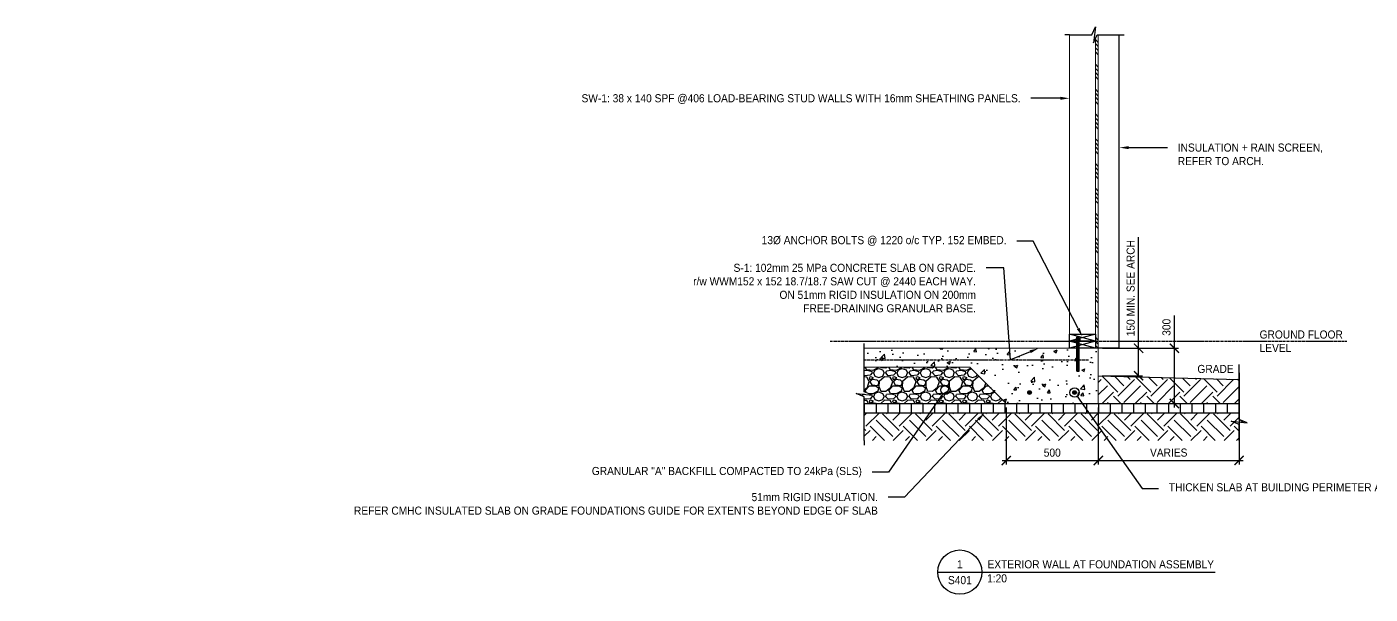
# Model space of a CAD drawing. Header units: millimetres. Extents: x -22338 to 45374, y 4851 to 17941.
# Drawn here: x 7566 to 14856, y 5961 to 9041 of the extents above; entities that cross this region are included whole.
import ezdxf
from ezdxf import colors
from ezdxf.entities.mleader import LeaderData, LeaderLine
from ezdxf.enums import TextEntityAlignment as Align
from ezdxf.math import Vec2, Vec3

# ---------------------------------------------------------------- set-up
doc = ezdxf.new("R2010")
doc.units = ezdxf.units.MM
doc.header["$LTSCALE"] = 10
for name, pattern in [('BB_HIDDEN', [3.75, 2.5, -1.25]), ('CENTER', [2, 1.25, -0.25, 0.25, -0.25]), ('HIDDEN', [0.375, 0.25, -0.125]), ('HIDDEN2', [0.1875, 0.125, -0.0625])]:
    doc.linetypes.add(name, pattern=pattern)
doc.layers.get('DEFPOINTS').update_dxf_attribs({"color": 252})
for name, color, linetype in [('S-ANNO-ARCH', 230, 'HIDDEN2'), ('S-ANNO-CROS', 30, 'Continuous'), ('S-ANNO-DIMS', 231, 'Continuous'), ('S-ANNO-PAT-STEL', 30, 'Continuous'), ('S-ANNO-PATT-MAS', 30, 'Continuous'), ('S-ANNO-SYMB', 231, 'Continuous'), ('S-ANNO-TEXT', 2, 'Continuous'), ('S-DETL-CONC', 132, 'Continuous'), ('S-DETL-REIN', 173, 'Continuous'), ('S-DETL-WOOD', 51, 'Continuous'), ('S-FSTN', 211, 'Continuous'), ('S-FSTN-H', 211, 'HIDDEN'), ('S-GRID', 1, 'CENTER')]:
    doc.layers.add(name, color=color, linetype=linetype)
doc.styles.add('BB_Standard', font='arial.ttf', dxfattribs={"width": 0.9, "height": 2.2})
doc.dimstyles.new('BB_Standard$0', dxfattribs={"dimscale": 0, "dimtxt": 2.2, "dimasz": 2.5, "dimexe": 1.1, "dimexo": 1.1, "dimgap": 1, "dimtad": 1, "dimdec": 0, "dimrnd": 0.001, "dimzin": 3, "dimdsep": 46, "dimtxsty": 'BB_Standard', "dimblk1": 'ARCHTICK', "dimblk2": 'ARCHTICK', "dimsah": 1, "dimcen": 0.09, "dimdle": 1.1, "dimclrd": 256, "dimclre": 256, "dimclrt": 256, "dimadec": 0, "dimazin": 0, "dimtfac": 1, "dimtdec": 0, "dimtofl": 0, "dimtmove": 0, "dimatfit": 3, "dimfxl": 1, "dimfrac": 2, "dimtolj": 1, "dimtzin": 0, "dimarcsym": 0})

# ---------------------------------------------------------------- blocks, each defined once
blk = doc.blocks.new('*U147')
at = {"layer": 'S-ANNO-SYMB', "color": 0}
blk.add_line((6, 0), (69.29, 0), dxfattribs=at)
blk.add_lwpolyline([(-6, 0), (6, 0)], dxfattribs=at)
blk.add_circle((0, 0), 6, dxfattribs=at)
at = {"layer": 'S-ANNO-TEXT', "style": 'BB_Standard', "width": 0.9}
for tag, p in [('NN', (0, 1)), ('S-NNN', (0, -3.29))]:
    blk.add_attdef(tag, text='', height=2.2, dxfattribs=at).set_placement(p, align=Align.CENTER)
blk.add_attdef('DRAWINGBLOCKTITLE', (7.5, 1), '', height=2.2, dxfattribs=at)
blk.add_attdef('SCALE', text='', height=2.2, dxfattribs=at).set_placement((7.39, -0.61), align=Align.TOP_LEFT)
blk = doc.blocks.new('*U130')
at = {"layer": 'S-ANNO-CROS', "color": 0}
for p, q in [((0, 6.75), (0, 8.05)), ((0, 6.75), (0, 0.7)), ((2.19, -0.24), (-2.19, 0.24)), ((-2.19, 0.24), (0, -0.7)), ((0, 0.7), (2.19, -0.24)), ((0, -0.7), (0, -6.75)), ((0, -6.75), (0, -8.05))]:
    blk.add_line(p, q, dxfattribs=at)
blk = doc.blocks.new('*U129')
at = {"layer": 'S-ANNO-CROS', "color": 0}
for p, q in [((0, 12.53), (0, 13.83)), ((0, 12.53), (0, 0.7)), ((2.19, -0.24), (-2.19, 0.24)), ((-2.19, 0.24), (0, -0.7)), ((0, 0.7), (2.19, -0.24)), ((0, -0.7), (0, -12.52)), ((0, -12.52), (0, -13.82))]:
    blk.add_line(p, q, dxfattribs=at)
blk = doc.blocks.new('*U132')
at = {"layer": 'S-ANNO-CROS', "color": 0}
for p, q in [((0, 5.03), (0, 6.33)), ((0, 5.03), (0, 0.7)), ((2.19, -0.24), (-2.19, 0.24)), ((-2.19, 0.24), (0, -0.7)), ((0, 0.7), (2.19, -0.24)), ((0, -0.7), (0, -14.34)), ((0, -14.34), (0, -15.64))]:
    blk.add_line(p, q, dxfattribs=at)
blk = doc.blocks.new('_ArchTick')
at = {"color": 0, "linetype": 'ByBlock', "const_width": 0.15}
blk.add_lwpolyline([(-0.5, -0.5), (0.5, 0.5)], dxfattribs=at)
blk = doc.blocks.new('*D139')
at = {"layer": 'DEFPOINTS', "color": 0, "transparency": 16777216}
for p in [(13380.9, 7296.1), (13793.4, 7296.1), (13380.9, 6996.1)]:
    blk.add_point(p, dxfattribs=at)
at = {"layer": 'S-ANNO-DIMS', "lineweight": -2, "transparency": 16777216}
for p, q in [((13793.4, 7296.1), (13793.4, 7473.5)), ((13402.9, 7296.1), (13815.4, 7296.1)), ((13793.4, 6974.1), (13793.4, 7296.1)), ((13402.9, 6996.1), (13815.4, 6996.1))]:
    blk.add_line(p, q, dxfattribs=at)
at = {"layer": 'S-ANNO-DIMS', "lineweight": -2, "transparency": 16777216, "xscale": 50, "yscale": 50, "zscale": 50}
for p, rotation in [((13793.4, 7296.1), 90), ((13793.4, 6996.1), 270)]:
    blk.add_blockref('_ArchTick', p, dxfattribs=dict(at, rotation=rotation))
at = {"layer": 'S-ANNO-DIMS', "transparency": 16777216, "insert": (13750.9, 7409.8), "char_height": 44, "attachment_point": 5, "rotation": 90, "style": 'BB_Standard'}
blk.add_mtext('\\A1;300', dxfattribs=at)
blk = doc.blocks.new('*D140')
at = {"layer": 'DEFPOINTS', "color": 0, "transparency": 16777216}
for p in [(12880.9, 6996.1), (13380.9, 6996.1), (13380.9, 6686.5)]:
    blk.add_point(p, dxfattribs=at)
at = {"layer": 'S-ANNO-DIMS', "lineweight": -2, "transparency": 16777216}
for p, q in [((12880.9, 6974.1), (12880.9, 6664.5)), ((13380.9, 6974.1), (13380.9, 6664.5)), ((12858.9, 6686.5), (13402.9, 6686.5))]:
    blk.add_line(p, q, dxfattribs=at)
at = {"layer": 'S-ANNO-DIMS', "lineweight": -2, "transparency": 16777216, "xscale": 50, "yscale": 50, "zscale": 50, "rotation": 180}
blk.add_blockref('_ArchTick', (12880.9, 6686.5), dxfattribs=at)
at = {"layer": 'S-ANNO-DIMS', "lineweight": -2, "transparency": 16777216, "xscale": 50, "yscale": 50, "zscale": 50}
blk.add_blockref('_ArchTick', (13380.9, 6686.5), dxfattribs=at)
at = {"layer": 'S-ANNO-DIMS', "transparency": 16777216, "insert": (13130.9, 6729), "char_height": 44, "attachment_point": 5, "style": 'BB_Standard'}
blk.add_mtext('\\A1;500', dxfattribs=at)
blk = doc.blocks.new('_DotBlank')
at = {"color": 0, "linetype": 'ByBlock', "lineweight": -2}
blk.add_line((-0.5, 0), (-1, 0), dxfattribs=at)
blk.add_circle((0, 0), 0.5, dxfattribs=at)
blk = doc.blocks.new('*U107')
at = {"layer": 'S-ANNO-CROS'}
for p, q in [((140, 38), (0, 0)), ((140, 0), (0, 38))]:
    blk.add_line(p, q, dxfattribs=at)
at = {"layer": 'S-DETL-WOOD'}
for p, q in [((0, 0), (0, 38)), ((0, 38), (140, 38)), ((140, 0), (0, 0)), ((140, 38), (140, 0))]:
    blk.add_line(p, q, dxfattribs=at)
blk = doc.blocks.new('DOT')
at = {"layer": 'S-DETL-REIN'}
blk.add_hatch(color=256, dxfattribs=at).paths.add_polyline_path([(-0.4, 0, 1), (0.4, 0, 1)])
blk.add_circle((0, 0), 0.4, dxfattribs=at)
blk = doc.blocks.new('*D138')
at = {"layer": 'DEFPOINTS', "color": 0, "transparency": 16777216}
for p in [(13380.9, 6996.1), (14144.9, 6996.1), (14144.9, 6686.5)]:
    blk.add_point(p, dxfattribs=at)
at = {"layer": 'S-ANNO-DIMS', "lineweight": -2, "transparency": 16777216}
for p, q in [((13380.9, 6974.1), (13380.9, 6664.5)), ((14144.9, 6974.1), (14144.9, 6664.5)), ((13358.9, 6686.5), (14166.9, 6686.5))]:
    blk.add_line(p, q, dxfattribs=at)
at = {"layer": 'S-ANNO-DIMS', "lineweight": -2, "transparency": 16777216, "xscale": 50, "yscale": 50, "zscale": 50, "rotation": 180}
blk.add_blockref('_ArchTick', (13380.9, 6686.5), dxfattribs=at)
at = {"layer": 'S-ANNO-DIMS', "lineweight": -2, "transparency": 16777216, "xscale": 50, "yscale": 50, "zscale": 50}
blk.add_blockref('_ArchTick', (14144.9, 6686.5), dxfattribs=at)
at = {"layer": 'S-ANNO-DIMS', "transparency": 16777216, "insert": (13762.9, 6729.3), "char_height": 44, "attachment_point": 5, "style": 'BB_Standard'}
blk.add_mtext('\\A1;VARIES', dxfattribs=at)
blk = doc.blocks.new('*D142')
at = {"layer": 'DEFPOINTS', "color": 0, "transparency": 16777216}
for p in [(13380.9, 7296.1), (13380.9, 7146.1), (13599.3, 7146.1)]:
    blk.add_point(p, dxfattribs=at)
at = {"layer": 'S-ANNO-DIMS', "lineweight": -2, "transparency": 16777216}
for p, q in [((13599.3, 7296.1), (13599.3, 7898.3)), ((13402.9, 7296.1), (13621.3, 7296.1)), ((13599.3, 7146.1), (13599.3, 7318.1)), ((13402.9, 7146.1), (13621.3, 7146.1))]:
    blk.add_line(p, q, dxfattribs=at)
at = {"layer": 'S-ANNO-DIMS', "lineweight": -2, "transparency": 16777216, "xscale": 50, "yscale": 50, "zscale": 50}
for p, rotation in [((13599.3, 7296.1), 90), ((13599.3, 7146.1), 270)]:
    blk.add_blockref('_ArchTick', p, dxfattribs=dict(at, rotation=rotation))
at = {"layer": 'S-ANNO-DIMS', "transparency": 16777216, "insert": (13556.5, 7622.2), "char_height": 44, "attachment_point": 5, "rotation": 90, "style": 'BB_Standard'}
blk.add_mtext('\\A1;150 MIN. SEE ARCH', dxfattribs=at)

msp = doc.modelspace()

# ---------------------------------------------------------------- hatches: boundary and pattern name
at = {"layer": 'S-ANNO-PATT-MAS'}
h = msp.add_hatch(dxfattribs=at)
h.set_pattern_fill('ANSI34', color=256, scale=5, angle=90)
h.set_pattern_definition([(135, (10144.24, 5255.86), (-67.352, -67.352), []), (135, (10144.24, 5278.315), (-67.352, -67.352), []), (135, (10144.24, 5300.77), (-67.352, -67.352), []), (135, (10144.24, 5323.22), (-67.352, -67.352), [])])
h.paths.add_polyline_path([(13367.4, 8981.9), (13364.9, 8976.3), (13364.9, 7296.1), (13380.9, 7296.1), (13380.9, 8997.1), (13378.9, 8997.1), (13373.9, 8997.1)])
h = msp.add_hatch(dxfattribs=at)
h.set_pattern_fill('AR-CONC', color=256, style=0)
h.set_pattern_definition([(50, (10030.24, 5255.86), (182.1847, -15.939), [19.05, -209.55]), (355, (10030.24, 5255.86), (-35.243, 191.057), [15.24, -167.641]), (100.4514, (10045.42, 5254.54), (146.941, 175.118), [16.19, -178.09]), (46.184, (10030.24, 5306.66), (271.079, -42.042), [28.575, -314.325]), (96.6356, (10052.83, 5303.16), (237.404, 247.426), [24.285, -267.136]), (351.184, (10030.24, 5306.66), (237.404, 247.426), [22.86, -251.46]), (21, (10055.64, 5293.96), (151.6144, -102.265), [19.05, -209.55]), (326, (10055.64, 5293.96), (61.802, 184.188), [15.24, -167.64]), (71.4514, (10068.28, 5285.44), (213.4164, 81.923), [16.19, -178.09]), (37.5, (10030.24, 5255.864), (3.0886, 84.555), [0, -165.608, 0, -170.18, 0, -168.275]), (7.5, (10030.24, 5255.86), (66.8197, 100.1806), [0, -97.028, 0, -161.798, 0, -64.135]), (327.5, (9973.6, 5255.864), (135.5906, -5.7287), [0, -63.5, 0, -198.12, 0, -262.89]), (317.5, (9948.2, 5255.86), (148.1292, 25.4265), [0, -82.55, 0, -131.572, 0, -186.69])])
h.paths.add_polyline_path([(12110.9, 7296.1), (12110.9, 7194.1), (12682.9, 7194.1), (12880.9, 6996.1), (13380.9, 6996.1), (13380.9, 7296.1)])
h = msp.add_hatch(dxfattribs=at)
h.set_pattern_fill('GRAVEL', color=256, scale=5, style=0)
h.set_pattern_definition([(228.0128, (10121.682, 5382.864), (-1016, -1143), [17.086, -1691.5242]), (184.96974, (10110.2524, 5370.1644), (1523.999999, 127.000007), [29.3202, -2902.7024]), (132.51045, (10081.0424, 5367.624), (1270, -1397), [20.674, -2046.736]), (267.27369, (10031.5124, 5335.8744), (127, 2540), [26.7002, -2643.322]), (292.83365, (10030.2424, 5309.2044), (-635, 1524), [26.1817, -2591.9904]), (357.27369, (10040.4024, 5285.0744), (-2540, 127), [26.7002, -2643.322]), (37.69424, (10067.0724, 5283.8044), (-1651, -1270), [35.3097, -3495.6558]), (72.25533, (10095.0124, 5305.3944), (889, 2794), [33.336, -3300.2628]), (121.42957, (10105.1724, 5337.1444), (-1016, 1651), [26.7906, -2652.2773]), (175.23636, (10091.202, 5360.004), (1397, -127), [30.5857, -1498.697]), (222.39744, (10060.7224, 5362.5444), (-1524, -1397), [39.554, -3915.8386]), (138.81407, (10157.242, 5334.604), (-889, 762), [13.5002, -1336.5283]), (171.46923, (10147.0824, 5343.4944), (1651, -254), [25.684, -2542.732]), (225, (10121.68, 5347.3), (-2e-14, -127), [17.9605, -161.6447]), (203.1986, (10112.792, 5362.544), (635, 254), [9.672, -957.531]), (291.8014, (10103.902, 5358.734), (-127, 381), [13.6783, -670.2376]), (30.96376, (10108.982, 5346.034), (381, 254), [22.216, -718.315]), (161.565, (10128.032, 5357.464), (254, -127), [16.0644, -385.545]), (16.38954, (10030.2424, 5358.7344), (1270, 381), [22.5044, -2227.9413]), (70.34618, (10051.8324, 5365.084), (-508, -1397), [18.88, -1869.1108]), (293.1986, (10128.032, 5382.864), (-254, 635), [19.344, -947.859]), (343.61046, (10135.6524, 5365.0844), (-1270, 381), [22.5044, -2227.9413]), (339.44395, (10030.242, 5279.994), (-635, 254), [21.7018, -1063.3867]), (294.77514, (10050.5624, 5272.374), (-635, 1397), [18.1836, -1800.1797]), (66.8014, (10129.302, 5255.864), (254, 635), [19.344, -947.859]), (17.35402, (10136.9224, 5273.644), (-1651, -508), [21.289, -2107.6188]), (69.44395, (10067.072, 5255.864), (-254, -635), [10.851, -1074.2376]), (101.3099, (10121.682, 5255.864), (-127, 508), [6.4757, -641.0997]), (165.9638, (10120.412, 5262.214), (381, -127), [26.1817, -497.4527]), (186.009, (10095.0124, 5268.5644), (1270, 127), [24.2633, -2402.0682]), (303.6901, (10108.982, 5334.604), (-127, 254), [18.316, -439.589]), (353.15723, (10119.1424, 5319.3644), (2159, -254), [31.9778, -3165.8005]), (60.9454, (10150.892, 5315.554), (-508, -889), [13.0754, -1294.4696]), (90, (10157.24, 5326.98), (-127, 127), [7.62, -119.38]), (120.25644, (10092.472, 5272.374), (508, -889), [17.6433, -1746.697]), (48.0128, (10083.582, 5287.614), (1016, 1143), [34.172, -1674.438]), (0, (10106.44, 5313.01), (127, 127), [33.02, -93.98]), (325.30485, (10139.4624, 5313.014), (1270, -889), [20.0805, -1987.9658]), (254.0546, (10155.972, 5301.584), (-127, -508), [18.4915, -906.0825]), (207.64598, (10150.8924, 5283.8044), (-2413, -1270), [30.1073, -2980.6232]), (175.42608, (10124.2224, 5269.8344), (-1651, 127), [31.8515, -3153.2923])])
h.paths.add_polyline_path([(12110.9, 7194.1), (12110.9, 7059.6), (12154.7, 7040.8), (12067.2, 7050.5), (12110.9, 7031.6), (12110.9, 6996.1), (12880.9, 6996.1), (12682.9, 7194.1)])
h = msp.add_hatch(dxfattribs=at)
h.set_pattern_fill('EARTH', color=256, angle=45, style=0)
h.set_pattern_definition([(45, (15888.67, -36.24), (0, 179.6051), [127, -127]), (45, (15855, -2.57), (0, 179.6051), [127, -127]), (45, (15821.32, 31.11), (0, 179.6051), [127, -127]), (135, (15821.32, 53.56), (-179.6051, 0), [127, -127]), (135, (15855, 87.23), (-179.6051, 0), [127, -127]), (135, (15888.67, 120.91), (-179.6051, 0), [127, -127])])
h.paths.add_polyline_path([(14144.9, 6996.1), (14144.9, 7126.5), (13380.9, 7146.1), (13380.9, 6996.1), (13494.9, 6996.1)])
h = msp.add_hatch(dxfattribs=at)
h.set_pattern_fill('ANSI31', color=256, scale=20, angle=45, style=0)
h.set_pattern_definition([(90, (10144.24, 5255.864), (-63.5, 0), [])])
h.paths.add_polyline_path([(12110.9, 6996.1), (14144.9, 6996.1), (14144.9, 6945.1), (12110.9, 6945.1)])
h = msp.add_hatch(dxfattribs=at)
h.set_pattern_fill('EARTH', color=256, scale=20, angle=45, style=0)
h.set_pattern_definition([(45, (10144.24, 5255.86), (0, 179.605), [127, -127]), (45, (10110.57, 5289.54), (0, 179.605), [127, -127]), (45, (10076.89, 5323.22), (0, 179.605), [127, -127]), (135, (10076.89, 5345.67), (-179.605, 0), [127, -127]), (135, (10110.57, 5379.34), (-179.605, 0), [127, -127]), (135, (10144.24, 5413.02), (-179.605, 0), [127, -127])])
h.paths.add_polyline_path([(14144.9, 6795.1), (14144.9, 6881.6), (14101.2, 6900.5), (14188.7, 6890.8), (14144.9, 6909.6), (14144.9, 6945.1), (12110.9, 6945.1), (12110.9, 6795.1)])

# ---------------------------------------------------------------- linework, layer by layer
msp.add_line((14144.9, 7162.8), (14144.9, 6945.1))
at = {"layer": 'DEFPOINTS'}
msp.add_line((13269.9, 7171.9), (13269.9, 7358.8), dxfattribs=at)
at = {"layer": 'S-ANNO-ARCH', "linetype": 'BB_HIDDEN', "ltscale": 0.1}
for q in [(13494.9, 8997.1), (13380.9, 7296.1)]:
    msp.add_line((13494.9, 7296.1), q, dxfattribs=at)
at = {"layer": 'S-ANNO-PAT-STEL'}
for p, q in [((13276.2, 7356.9), (13263.6, 7356.9)), ((13276.2, 7355.1), (13263.6, 7355.1)), ((13276.3, 7353.3), (13263.6, 7353.3)), ((13276.3, 7351.4), (13263.6, 7351.4)), ((13276.3, 7349.6), (13263.6, 7349.6)), ((13276.3, 7347.7), (13263.6, 7347.7)), ((13264.5, 7346), (13264.5, 7335.9)), ((13275.4, 7346), (13275.4, 7335.9))]:
    msp.add_line(p, q, dxfattribs=at)
for centre, radius, start, end in [((13261.7, 7342), 4.8, 55.16798, 81.61067), ((13269.9, 7327.8), 19, 73.22135, 106.77865), ((13278.2, 7342), 4.8, 98.38933, 124.83202)]:
    msp.add_arc(centre, radius, start, end, dxfattribs=at)
at = {"layer": 'S-ANNO-PATT-MAS'}
for p, q in [((13380.9, 7146.1), (14144.9, 7126.5)), ((12110.9, 6996.1), (14144.9, 6996.1)), ((12110.9, 6945.1), (14144.9, 6945.1))]:
    msp.add_line(p, q, dxfattribs=at)
at = {"layer": 'S-DETL-CONC', "lineweight": 20}
for p, q in [((13380.9, 7296.1), (12110.9, 7296.1)), ((13380.9, 6996.1), (13380.9, 7296.1)), ((12682.9, 7194.1), (12110.9, 7194.1)), ((12880.9, 6996.1), (12682.9, 7194.1)), ((12994.9, 6996.1), (13494.9, 6996.1))]:
    msp.add_line(p, q, dxfattribs=at)
at = {"layer": 'S-DETL-WOOD', "lineweight": 15}
for p, q in [((13224.9, 7334.1), (13224.9, 8997.1)), ((13364.9, 8976.3), (13364.9, 7296.1)), ((13380.9, 7296.1), (13380.9, 8997.1))]:
    msp.add_line(p, q, dxfattribs=at)
at = {"layer": 'S-FSTN'}
for p, q in [((13257.3, 7334.1), (13257.3, 7335.7)), ((13282.6, 7335.7), (13257.3, 7335.7)), ((13282.6, 7334.1), (13257.3, 7334.1)), ((13259, 7346), (13260.4, 7346.8)), ((13259, 7346), (13259, 7335.9)), ((13280.9, 7335.9), (13259, 7335.9)), ((13279.5, 7346.8), (13260.4, 7346.8)), ((13260.4, 7335.9), (13260.4, 7335.7)), ((13263.6, 7357), (13265.4, 7358.8)), ((13263.6, 7346.8), (13263.6, 7357)), ((13274.4, 7358.8), (13265.4, 7358.8)), ((13276.3, 7356.9), (13274.4, 7358.8)), ((13276.3, 7346.8), (13276.3, 7356.9)), ((13279.4, 7335.9), (13279.4, 7335.7)), ((13280.9, 7346), (13279.5, 7346.8)), ((13280.9, 7346), (13280.9, 7335.9)), ((13282.6, 7334.1), (13282.6, 7335.7)), ((13263.6, 7171.9), (13276.3, 7171.9))]:
    msp.add_line(p, q, dxfattribs=at)
at = {"layer": 'S-FSTN-H'}
for p, q in [((13263.6, 7171.9), (13263.6, 7334.1)), ((13276.3, 7171.9), (13276.3, 7334.1))]:
    msp.add_line(p, q, dxfattribs=at)
at = {"layer": 'S-GRID'}
for p, q in [((11924.9, 7334.1), (14729.9, 7334.1)), ((12110.9, 7233), (13329.9, 7233))]:
    msp.add_line(p, q, dxfattribs=at)

# ---------------------------------------------------------------- block references
at = {"layer": 'S-ANNO-CROS', "xscale": 20, "yscale": 20, "zscale": 20}
for name, p, rotation in [('*U130', (13359.9, 8997.1), 90), ('*U129', (12110.9, 7045.6), 180), ('*U132', (14144.9, 6895.6), 180)]:
    msp.add_blockref(name, p, dxfattribs=dict(at, rotation=rotation))
at = {"layer": 'S-ANNO-SYMB', "xscale": 20, "yscale": 20, "zscale": 20}
msp.add_blockref('*U147', (12629.5, 6081), dxfattribs=at).add_auto_attribs({'NN': '1', 'S-NNN': 'S401', 'DRAWINGBLOCKTITLE': 'EXTERIOR WALL AT FOUNDATION ASSEMBLY', 'SCALE': '1:20'})
at = {"layer": 'S-DETL-REIN', "xscale": 25.4, "yscale": 25.4, "zscale": 25.4}
for p in [(13007.8, 7055.5), (13251.9, 7055.5)]:
    msp.add_blockref('DOT', p, dxfattribs=at)
at = {"layer": 'S-DETL-WOOD'}
for p in [(13224.9, 7334.1), (13224.9, 7296.1)]:
    msp.add_blockref('*U107', p, dxfattribs=at)

# ---------------------------------------------------------------- texts
at = {"layer": 'S-ANNO-TEXT', "char_height": 44, "width": 536.861, "attachment_point": 4, "style": 'BB_Standard'}
for s, insert in [('GROUND FLOOR\\PLEVEL', (14256.1, 7334.1)), ('GRADE', (13918.6, 7183.3))]:
    msp.add_mtext(s, dxfattribs=dict(at, insert=insert))

# ---------------------------------------------------------------- dimensions: what is measured, and where the dimension line sits
at = {"layer": 'S-ANNO-DIMS'}
dim = msp.add_linear_dim(base=(13599.3, 7146.1), p1=(13380.9, 7296.1), p2=(13380.9, 7146.1), angle=90, text='<> MIN. SEE ARCH', dimstyle='BB_Standard$0', dxfattribs=at)
dim.commit()
dim.dimension.update_dxf_attribs({"geometry": '*D142', "text_midpoint": (13599.3, 7622.2), "dimtype": 160})
dim = msp.add_linear_dim(base=(13793.4, 7296.1), p1=(13380.9, 6996.1), p2=(13380.9, 7296.1), angle=90, dimstyle='BB_Standard$0', dxfattribs=at)
dim.commit()
dim.dimension.update_dxf_attribs({"geometry": '*D139', "text_midpoint": (13793.4, 7409.8), "dimtype": 160})
dim = msp.add_linear_dim(base=(13380.9, 6686.5), p1=(12880.9, 6996.1), p2=(13380.9, 6996.1), dimstyle='BB_Standard$0', dxfattribs=at)
dim.commit()
dim.dimension.update_dxf_attribs({"geometry": '*D140', "text_midpoint": (13130.9, 6729)})
dim = msp.add_linear_dim(base=(14144.9, 6686.5), p1=(13380.9, 6996.1), p2=(14144.9, 6996.1), text='VARIES', dimstyle='BB_Standard$0', dxfattribs=at)
dim.commit()
dim.dimension.update_dxf_attribs({"geometry": '*D138', "text_midpoint": (13762.9, 6729.3)})

# ---------------------------------------------------------------- leaders
at = {"layer": 'S-ANNO-TEXT'}
ml = msp.add_multileader_mtext('Standard', dxfattribs=at)
ml.set_content('SW-1: 38 x 140 SPF @406 LOAD-BEARING STUD WALLS WITH 16mm SHEATHING PANELS.', color=256, style='BB_Standard')
ml.set_leader_properties()
ml.build(insert=Vec2(0, 0))
ml.multileader.update_dxf_attribs({"dogleg_length": 4.45, "arrow_head_size": 50, "scale": 20})
ctx = ml.context
ctx.base_point, ctx.scale, ctx.char_height, ctx.arrow_head_size, ctx.landing_gap_size, ctx.plane_origin = Vec3(11968.3, 8652.9), 20, 44, 50, 56, Vec3(12931, 9438.5)
ctx.text_align_type = 2
notes = []
notes.append((ctx, [(0, (1, 1, 0), (13104.4, 8652.9), (-1, 0), 88.9, [(0, [(13224.9, 8652.9)], 0, [])])]))
ctx.mtext.insert, ctx.mtext.width, ctx.mtext.alignment, ctx.mtext.flow_direction = Vec3(12959.4, 8675.2), 1043.636, 3, 5
ml = msp.add_multileader_mtext('Standard', dxfattribs=at)
ml.set_content('INSULATION + RAIN SCREEN,\\PREFER TO ARCH.', color=256, style='BB_Standard')
ml.set_leader_properties()
ml.build(insert=Vec2(0, 0))
ml.multileader.update_dxf_attribs({"dogleg_length": 4.45, "arrow_head_size": 50, "scale": 20})
ctx = ml.context
ctx.base_point, ctx.scale, ctx.char_height, ctx.arrow_head_size, ctx.landing_gap_size, ctx.plane_origin = Vec3(13756, 8385.1), 20, 44, 50, 56, Vec3(13667.1, 8898.4)
notes.append((ctx, [(0, (1, 1, 0), (13667.1, 8385.1), (1, 0), 88.9, [(0, [(13494.9, 8385.1)], 0, [])])]))
ctx.mtext.insert, ctx.mtext.width, ctx.mtext.flow_direction = Vec3(13812, 8407.5), 908.646, 5
ml = msp.add_multileader_mtext('Standard', dxfattribs=at)
ml.set_content('13%%C ANCHOR BOLTS @ 1220 o/c TYP. 152 EMBED.', color=256, style='BB_Standard')
ml.set_leader_properties()
ml.build(insert=Vec2(0, 0))
ml.multileader.update_dxf_attribs({"dogleg_length": 4.45, "arrow_head_size": 50, "scale": 20})
ctx = ml.context
ctx.base_point, ctx.scale, ctx.char_height, ctx.arrow_head_size, ctx.landing_gap_size, ctx.plane_origin = Vec3(11508.6, 7876.5), 20, 44, 50, 56, Vec3(13065.3, 8420.4)
ctx.text_align_type = 2
notes.append((ctx, [(0, (1, 1, 0), (13027.8, 7876.5), (-1, 0), 88.9, [(0, [(13294.9, 7358.8)], 0, [])])]))
ctx.mtext.insert, ctx.mtext.width, ctx.mtext.alignment, ctx.mtext.flow_direction = Vec3(12882.8, 7905), 1411.094, 3, 5
ml = msp.add_multileader_mtext('Standard', dxfattribs=at)
ml.set_content('S-1: 102mm 25 MPa CONCRETE SLAB ON GRADE.\\Pr/w WWM152 x 152 18.7/18.7 SAW CUT @ 2440 EACH WAY.\\PON 51mm RIGID INSULATION ON 200mm \\PFREE-DRAINING GRANULAR BASE.', color=256, style='BB_Standard')
ml.set_leader_properties()
ml.build(insert=Vec2(0, 0))
ml.multileader.update_dxf_attribs({"dogleg_length": 4.45, "arrow_head_size": 50, "scale": 20})
ctx = ml.context
ctx.base_point, ctx.scale, ctx.char_height, ctx.arrow_head_size, ctx.landing_gap_size, ctx.plane_origin = Vec3(11134.5, 7732.4), 20, 44, 50, 56, Vec3(13065.3, 8199.9)
ctx.text_align_type = 2
notes.append((ctx, [(0, (1, 1, 0), (12867.6, 7732.4), (-1, 0), 94.5, [(1, [(13057.3, 7296.1), (12904.3, 7233)], 0, [])])]))
ctx.mtext.insert, ctx.mtext.width, ctx.mtext.alignment, ctx.mtext.flow_direction = Vec3(12717, 7754.8), 1549.087, 3, 5
ml = msp.add_multileader_mtext('Standard', dxfattribs=at)
ml.set_content('GRANULAR "A" BACKFILL COMPACTED TO 24kPa (SLS)', color=256, style='BB_Standard')
ml.set_leader_properties()
ml.set_arrow_properties(name='DOTBLANK')
ml.build(insert=Vec2(0, 0))
ml.multileader.update_dxf_attribs({"dogleg_length": 4.45, "arrow_head_size": 50, "scale": 20})
ctx = ml.context
ctx.base_point, ctx.scale, ctx.char_height, ctx.arrow_head_size, ctx.landing_gap_size, ctx.plane_origin = Vec3(10581.1, 6623.1), 20, 44, 50, 56, Vec3(12822.8, 7069.5)
ctx.text_align_type = 2
notes.append((ctx, [(0, (1, 1, 0), (12242.8, 6623.1), (-1, 0), 88.9, [(0, [(12550.4, 7069.5)], 0, [])])]))
ctx.mtext.insert, ctx.mtext.width, ctx.mtext.alignment, ctx.mtext.flow_direction = Vec3(12097.8, 6651.6), 1721.789, 3, 5
ml = msp.add_multileader_mtext('Standard', dxfattribs=at)
ml.set_content('THICKEN SLAB AT BUILDING PERIMETER AS SHOWN AND r/w (2) 15M CONT.', color=256, style='BB_Standard')
ml.set_leader_properties()
ml.set_arrow_properties(name='DOTBLANK')
ml.build(insert=Vec2(0, 0))
ml.multileader.update_dxf_attribs({"dogleg_length": 4.45, "arrow_head_size": 50, "scale": 20})
ctx = ml.context
ctx.base_point, ctx.scale, ctx.char_height, ctx.arrow_head_size, ctx.landing_gap_size, ctx.plane_origin = Vec3(13707.7, 6534.8), 20, 44, 50, 56, Vec3(13563.7, 5834.2)
notes.append((ctx, [(0, (1, 1, 0), (13618.7, 6534.8), (1, 0), 88.9, [(0, [(13251.9, 7055.5)], 0, [])])]))
ctx.mtext.insert, ctx.mtext.width, ctx.mtext.flow_direction = Vec3(13763.7, 6563.3), 1173.663, 5
ml = msp.add_multileader_mtext('Standard', dxfattribs=at)
ml.set_content('51mm RIGID INSULATION.\\PREFER CMHC INSULATED SLAB ON GRADE FOUNDATIONS GUIDE FOR EXTENTS BEYOND EDGE OF SLAB', color=256, style='BB_Standard')
ml.set_leader_properties()
ml.build(insert=Vec2(0, 0))
ml.multileader.update_dxf_attribs({"dogleg_length": 4.45, "arrow_head_size": 50, "scale": 20})
ctx = ml.context
ctx.base_point, ctx.scale, ctx.char_height, ctx.arrow_head_size, ctx.landing_gap_size, ctx.plane_origin = Vec3(10973.9, 6487.5), 20, 44, 50, 56, Vec3(12329.5, 7002.1)
ctx.text_align_type = 2
notes.append((ctx, [(0, (1, 1, 0), (12329.5, 6487.5), (-1, 0), 88.9, [(0, [(12764.1, 6945.1)], 0, [])])]))
ctx.mtext.insert, ctx.mtext.width, ctx.mtext.defined_height, ctx.mtext.alignment, ctx.mtext.flow_direction = Vec3(12184.5, 6509.9), 1197.498, 192.4, 3, 5
for ctx, leaders in notes:
    for number, flags, end, landing, length, lines in leaders:
        leader = LeaderData()
        leader.index, (leader.has_last_leader_line, leader.has_dogleg_vector, leader.attachment_direction) = number, flags
        leader.last_leader_point, leader.dogleg_vector, leader.dogleg_length = Vec3(end), Vec3(landing), length
        for number, points, colour, breaks in lines:
            line = LeaderLine()
            line.index, line.vertices, line.color, line.breaks = number, Vec3.list(points), colors.encode_raw_color(colour), breaks
            leader.lines.append(line)
        ctx.leaders.append(leader)

doc.saveas('drawing.dxf')
